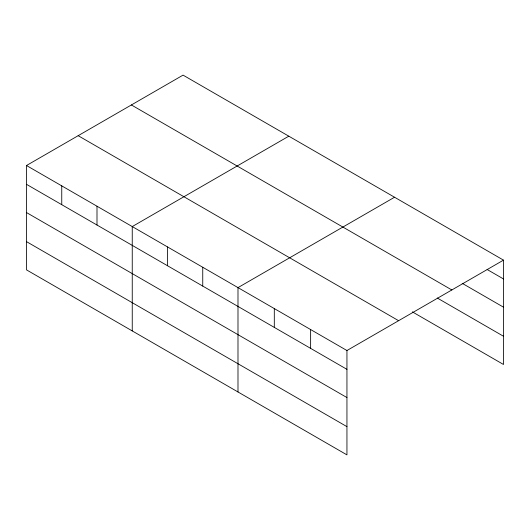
<?xml version="1.0" encoding="UTF-8"?>
<svg xmlns="http://www.w3.org/2000/svg" width="530" height="530" viewBox="0 0 530 530"><rect width="100%" height="100%" fill="white"/><g stroke="black" fill="none" stroke-linecap="round" stroke-linejoin="round"><path stroke-width="0.79" d="M346.945 397.56L346.945 350.522L26.5 165.519L26.5 269.863L346.945 454.873L346.945 397.56L26.5 212.556M412.353 311.859L503.5 364.481L503.5 260.137L183.055 75.127L26.5 165.519M288.804 136.184L132.248 226.568L132.248 330.919M394.552 197.233L237.99 287.618L237.99 391.968M346.945 350.522L503.5 260.137M487.123 269.492L503.5 278.946M462.2 283.331L503.5 307.175M131.394 104.96L451.838 289.963M437.276 298.019L503.5 336.258M78.162 135.687L398.606 320.696M26.5 184.327L346.945 369.337M26.5 241.64L346.945 426.643M310.626 329.554L310.626 348.369M274.308 308.586L274.308 327.401M202.745 267.272L202.745 286.081M167.493 246.92L167.493 265.729M96.997 206.216L96.997 225.031M61.752 185.871L61.752 204.679"/></g></svg>
